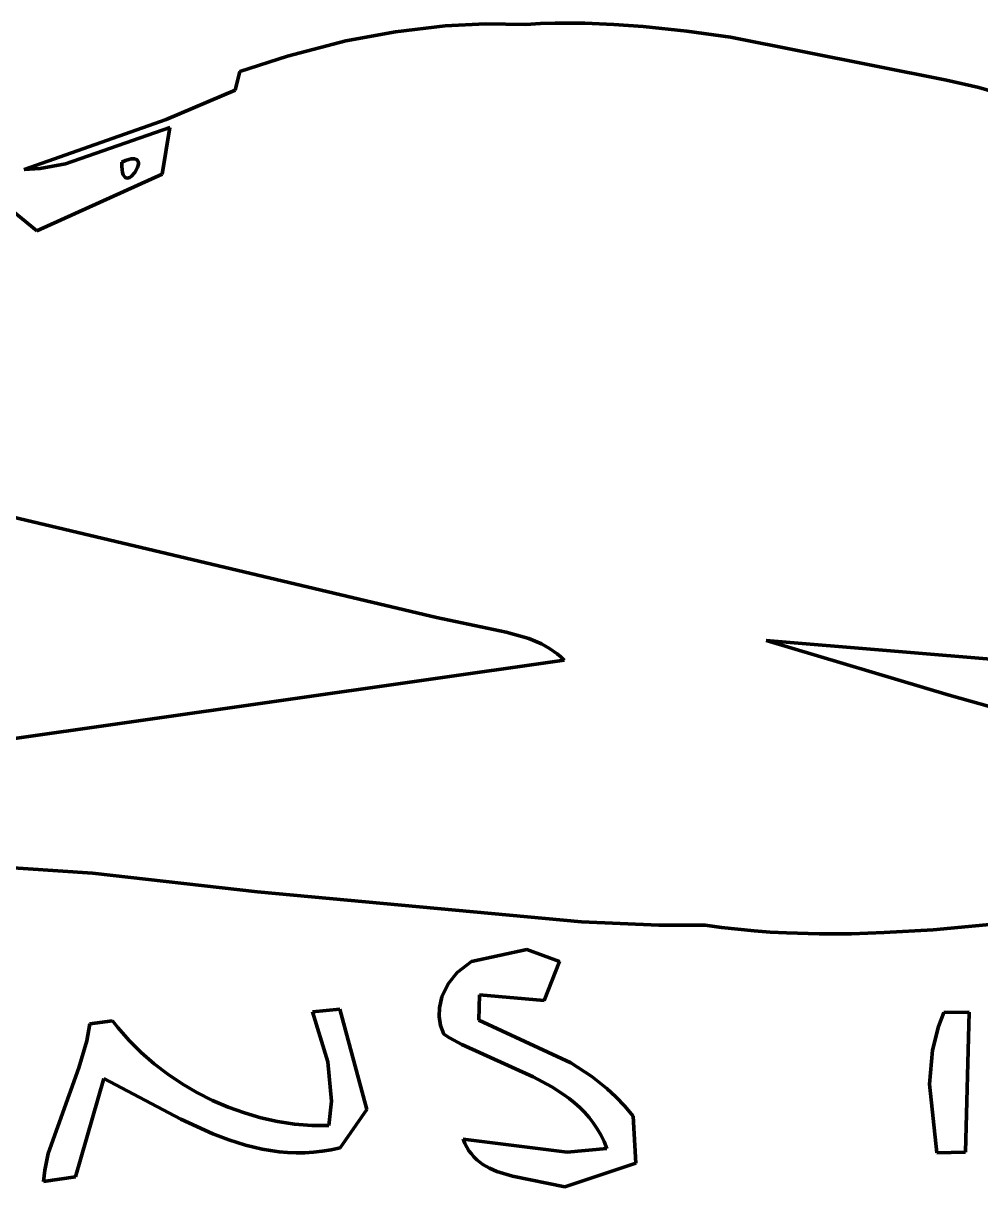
# Model space of a CAD drawing. Header units: millimetres. Extents: x 0 to 11.1, y 0 to 16.2.
# Drawn here: x 2.912 to 3.953, y 1.94 to 3.206 of the extents above; entities that cross this region are included whole.
import ezdxf

# ---------------------------------------------------------------- set-up
doc = ezdxf.new("R2010")
doc.units = ezdxf.units.MM
doc.layers.add('color#0b0b0bff', color=7, linetype='CONTINUOUS', lineweight=100)
doc.layers.add('color#ffffffff', color=7, linetype='CONTINUOUS', lineweight=100)

msp = doc.modelspace()

# ---------------------------------------------------------------- linework, layer by layer
at = {"layer": 'color#0b0b0bff'}
for p, q in [((3.3162, 3.1963), (3.3704, 3.2026)), ((3.3704, 3.2026), (3.4141, 3.2048)), ((3.4141, 3.2048), (3.4581, 3.2043)), ((3.4581, 3.2043), (3.4741, 3.2051)), ((3.4741, 3.2051), (3.4901, 3.2055)), ((3.4901, 3.2055), (3.5221, 3.2055)), ((3.5221, 3.2055), (3.5539, 3.2043)), ((3.5539, 3.2043), (3.5857, 3.2021)), ((3.2625, 3.1864), (3.3162, 3.1963)), ((3.5857, 3.2021), (3.6332, 3.1971)), ((3.6332, 3.1971), (3.6805, 3.1904)), ((3.6805, 3.1904), (3.9153, 3.1435)), ((3.199, 3.1699), (3.2625, 3.1864)), ((3.147, 3.1529), (3.199, 3.1699)), ((3.1421, 3.1329), (3.147, 3.1529)), ((3.9153, 3.1435), (3.9507, 3.1357)), ((3.0669, 3.1009), (3.1421, 3.1329)), ((3.9507, 3.1357), (4.0841, 3.0962)), ((2.9127, 3.0466), (3.0669, 3.1009)), ((3.0708, 3.092), (2.9577, 3.0525)), ((3.0627, 3.0414), (3.0708, 3.092)), ((2.9577, 3.0525), (2.9298, 3.0475)), ((3.0188, 3.05), (3.0189, 3.0545)), ((3.0189, 3.0545), (3.0228, 3.0562)), ((3.0228, 3.0562), (3.0263, 3.0574)), ((3.0263, 3.0574), (3.0291, 3.058)), ((3.0291, 3.058), (3.0315, 3.0582)), ((3.0315, 3.0582), (3.0334, 3.058)), ((3.0334, 3.058), (3.0348, 3.0573)), ((3.0348, 3.0573), (3.0359, 3.0564)), ((3.0359, 3.0564), (3.0365, 3.0552)), ((3.0368, 3.0521), (3.0359, 3.0486)), ((3.0365, 3.0552), (3.0368, 3.0537)), ((3.0368, 3.0537), (3.0368, 3.0521)), ((2.9298, 3.0475), (2.9127, 3.0466)), ((2.9263, 2.9796), (3.0627, 3.0414)), ((3.019, 3.0462), (3.0188, 3.05)), ((3.0195, 3.0432), (3.019, 3.0462)), ((3.0203, 3.0408), (3.0195, 3.0432)), ((3.0212, 3.0391), (3.0203, 3.0408)), ((3.0223, 3.0379), (3.0212, 3.0391)), ((3.0235, 3.0372), (3.0223, 3.0379)), ((3.0276, 3.0379), (3.0262, 3.0373)), ((3.0291, 3.0389), (3.0276, 3.0379)), ((3.033, 3.0432), (3.0291, 3.0389)), ((3.0359, 3.0486), (3.033, 3.0432)), ((3.0248, 3.0371), (3.0235, 3.0372)), ((3.0262, 3.0373), (3.0248, 3.0371)), ((2.8936, 3.0067), (2.9263, 2.9796)), ((3.3609, 2.5592), (2.8616, 2.6774)), ((3.4367, 2.543), (3.3609, 2.5592)), ((3.4613, 2.5362), (3.4367, 2.543)), ((3.4752, 2.5303), (3.4613, 2.5362)), ((4.0982, 2.5023), (3.7193, 2.5341)), ((3.7193, 2.5341), (3.9182, 2.4746)), ((3.4839, 2.5254), (3.4752, 2.5303)), ((3.4922, 2.5196), (3.4839, 2.5254)), ((3.4961, 2.5163), (3.4922, 2.5196)), ((2.7911, 2.4115), (3.4999, 2.5127)), ((3.4999, 2.5127), (3.4961, 2.5163)), ((3.9182, 2.4746), (3.998, 2.452)), ((2.9868, 2.2808), (2.5863, 2.308)), ((3.1664, 2.2606), (2.9868, 2.2808)), ((3.5185, 2.2281), (3.1664, 2.2606)), ((4.1661, 2.2444), (3.9009, 2.2194)), ((3.6026, 2.2245), (3.5185, 2.2281)), ((3.6532, 2.2244), (3.6026, 2.2245)), ((3.6709, 2.222), (3.6532, 2.2244)), ((3.6885, 2.2199), (3.6709, 2.222)), ((3.7062, 2.2182), (3.6885, 2.2199)), ((3.7239, 2.2169), (3.7062, 2.2182)), ((3.7416, 2.216), (3.7239, 2.2169)), ((3.7769, 2.215), (3.7416, 2.216)), ((3.8123, 2.2151), (3.7769, 2.215)), ((3.8477, 2.2163), (3.8123, 2.2151)), ((3.9009, 2.2194), (3.8477, 2.2163)), ((3.3989, 2.1849), (3.4591, 2.1979)), ((3.4591, 2.1979), (3.4946, 2.1847)), ((3.3835, 2.173), (3.3989, 2.1849)), ((3.4946, 2.1847), (3.4779, 2.1423)), ((3.3735, 2.1606), (3.3835, 2.173)), ((3.3667, 2.1465), (3.3735, 2.1606)), ((3.3641, 2.1344), (3.3667, 2.1465)), ((3.4076, 2.1485), (3.4068, 2.121)), ((3.4779, 2.1423), (3.4076, 2.1485)), ((3.2262, 2.1302), (3.2558, 2.1332)), ((3.2426, 2.0759), (3.2262, 2.1302)), ((3.2558, 2.1332), (3.2851, 2.024)), ((3.3639, 2.125), (3.3641, 2.1344)), ((3.9068, 2.1143), (3.9125, 2.1295)), ((3.9125, 2.1295), (3.9401, 2.1296)), ((3.9401, 2.1296), (3.9362, 1.9775)), ((2.9806, 2.0987), (2.9839, 2.117)), ((2.9839, 2.117), (3.0086, 2.1204)), ((3.0086, 2.1204), (3.0144, 2.1131)), ((3.3654, 2.1154), (3.3639, 2.125)), ((3.3688, 2.1057), (3.3654, 2.1154)), ((3.4068, 2.121), (3.5071, 2.0748)), ((3.9003, 2.0884), (3.9068, 2.1143)), ((3.0144, 2.1131), (3.0267, 2.0991)), ((3.3751, 2.1019), (3.3688, 2.1057)), ((3.3883, 2.0947), (3.3751, 2.1019)), ((2.9719, 2.0691), (2.9806, 2.0987)), ((3.0267, 2.0991), (3.0399, 2.086)), ((3.4661, 2.0594), (3.3883, 2.0947)), ((3.8969, 2.0514), (3.9003, 2.0884)), ((3.0399, 2.086), (3.054, 2.0736)), ((3.2469, 2.0328), (3.2426, 2.0759)), ((2.9388, 1.9761), (2.9719, 2.0691)), ((3.054, 2.0736), (3.0688, 2.0622)), ((3.5071, 2.0748), (3.53, 2.0597)), ((2.9991, 2.0575), (2.9684, 1.9507)), ((3.0829, 2.0132), (2.9991, 2.0575)), ((3.0688, 2.0622), (3.0843, 2.0518)), ((3.0843, 2.0518), (3.1004, 2.0423)), ((3.4864, 2.0485), (3.4661, 2.0594)), ((3.53, 2.0597), (3.5461, 2.0469)), ((3.905, 1.9768), (3.8969, 2.0514)), ((3.1004, 2.0423), (3.1172, 2.0338)), ((3.4992, 2.0403), (3.4864, 2.0485)), ((3.5052, 2.0359), (3.4992, 2.0403)), ((3.5461, 2.0469), (3.5561, 2.0375)), ((3.1172, 2.0338), (3.1343, 2.0264)), ((3.1343, 2.0264), (3.152, 2.0201)), ((3.2438, 2.0064), (3.2469, 2.0328)), ((3.511, 2.0312), (3.5052, 2.0359)), ((3.5166, 2.0262), (3.511, 2.0312)), ((3.5218, 2.0209), (3.5166, 2.0262)), ((3.5561, 2.0375), (3.5657, 2.0274)), ((3.5657, 2.0274), (3.5746, 2.0165)), ((3.1176, 1.9975), (3.0829, 2.0132)), ((3.152, 2.0201), (3.1699, 2.0149)), ((3.1699, 2.0149), (3.1882, 2.0109)), ((3.2851, 2.024), (3.256, 1.9821)), ((3.5268, 2.0153), (3.5218, 2.0209)), ((3.5314, 2.0094), (3.5268, 2.0153)), ((3.5746, 2.0165), (3.5777, 1.9656)), ((3.1882, 2.0109), (3.1974, 2.0093)), ((3.1974, 2.0093), (3.2066, 2.0081)), ((3.2066, 2.0081), (3.2159, 2.0072)), ((3.2159, 2.0072), (3.2252, 2.0066)), ((3.2252, 2.0066), (3.2345, 2.0063)), ((3.2345, 2.0063), (3.2438, 2.0064)), ((3.5357, 2.003), (3.5314, 2.0094)), ((3.5397, 1.9963), (3.5357, 2.003)), ((3.1353, 1.9908), (3.1176, 1.9975)), ((3.1532, 1.9852), (3.1353, 1.9908)), ((3.3917, 1.987), (3.3899, 1.9915)), ((3.3899, 1.9915), (3.5029, 1.9773)), ((3.5432, 1.9892), (3.5397, 1.9963)), ((3.5463, 1.9816), (3.5432, 1.9892)), ((2.9352, 1.958), (2.9388, 1.9761)), ((3.1622, 1.9828), (3.1532, 1.9852)), ((3.1713, 1.9808), (3.1622, 1.9828)), ((3.1805, 1.9792), (3.1713, 1.9808)), ((3.1897, 1.9779), (3.1805, 1.9792)), ((3.1989, 1.9771), (3.1897, 1.9779)), ((3.2083, 1.9767), (3.1989, 1.9771)), ((3.2177, 1.9768), (3.2083, 1.9767)), ((3.2272, 1.9773), (3.2177, 1.9768)), ((3.2367, 1.9784), (3.2272, 1.9773)), ((3.2463, 1.98), (3.2367, 1.9784)), ((3.256, 1.9821), (3.2463, 1.98)), ((3.3939, 1.9828), (3.3917, 1.987)), ((3.3962, 1.979), (3.3939, 1.9828)), ((3.3989, 1.9755), (3.3962, 1.979)), ((3.4017, 1.9723), (3.3989, 1.9755)), ((3.5029, 1.9773), (3.5463, 1.9816)), ((3.9362, 1.9775), (3.905, 1.9768)), ((3.4047, 1.9693), (3.4017, 1.9723)), ((3.4114, 1.9642), (3.4047, 1.9693)), ((3.4187, 1.96), (3.4114, 1.9642)), ((3.5777, 1.9656), (3.5003, 1.9399)), ((2.9337, 1.9456), (2.9352, 1.958)), ((2.9684, 1.9507), (2.9337, 1.9456)), ((3.4266, 1.9566), (3.4187, 1.96)), ((3.4436, 1.9515), (3.4266, 1.9566)), ((3.5003, 1.9399), (3.4436, 1.9515))]:
    msp.add_line(p, q, dxfattribs=at)
at = {"layer": 'color#ffffffff'}
for p, q in [((3.3704, 3.2026), (3.3162, 3.1963)), ((3.4141, 3.2048), (3.3704, 3.2026)), ((3.4581, 3.2043), (3.4141, 3.2048)), ((3.4741, 3.2051), (3.4581, 3.2043)), ((3.4901, 3.2055), (3.4741, 3.2051)), ((3.5221, 3.2055), (3.4901, 3.2055)), ((3.5539, 3.2043), (3.5221, 3.2055)), ((3.5857, 3.2021), (3.5539, 3.2043)), ((3.3162, 3.1963), (3.2625, 3.1864)), ((3.6332, 3.1971), (3.5857, 3.2021)), ((3.6805, 3.1904), (3.6332, 3.1971)), ((3.9153, 3.1435), (3.6805, 3.1904)), ((3.2625, 3.1864), (3.199, 3.1699)), ((3.199, 3.1699), (3.147, 3.1529)), ((3.147, 3.1529), (3.1421, 3.1329)), ((3.9507, 3.1357), (3.9153, 3.1435)), ((3.1421, 3.1329), (3.0669, 3.1009)), ((4.0841, 3.0962), (3.9507, 3.1357)), ((3.0669, 3.1009), (2.9127, 3.0466)), ((2.9577, 3.0525), (3.0708, 3.092)), ((3.0708, 3.092), (3.0627, 3.0414)), ((2.9298, 3.0475), (2.9577, 3.0525)), ((3.0189, 3.0545), (3.0188, 3.05)), ((3.0228, 3.0562), (3.0189, 3.0545)), ((3.0263, 3.0574), (3.0228, 3.0562)), ((3.0291, 3.058), (3.0263, 3.0574)), ((3.0315, 3.0582), (3.0291, 3.058)), ((3.0334, 3.058), (3.0315, 3.0582)), ((3.0348, 3.0573), (3.0334, 3.058)), ((3.0359, 3.0564), (3.0348, 3.0573)), ((3.0365, 3.0552), (3.0359, 3.0564)), ((3.0359, 3.0486), (3.0368, 3.0521)), ((3.0368, 3.0537), (3.0365, 3.0552)), ((3.0368, 3.0521), (3.0368, 3.0537)), ((2.9127, 3.0466), (2.9298, 3.0475)), ((3.0627, 3.0414), (2.9263, 2.9796)), ((3.0188, 3.05), (3.019, 3.0462)), ((3.019, 3.0462), (3.0195, 3.0432)), ((3.0195, 3.0432), (3.0203, 3.0408)), ((3.0203, 3.0408), (3.0212, 3.0391)), ((3.0212, 3.0391), (3.0223, 3.0379)), ((3.0223, 3.0379), (3.0235, 3.0372)), ((3.0262, 3.0373), (3.0276, 3.0379)), ((3.0276, 3.0379), (3.0291, 3.0389)), ((3.0291, 3.0389), (3.033, 3.0432)), ((3.033, 3.0432), (3.0359, 3.0486)), ((3.0235, 3.0372), (3.0248, 3.0371)), ((3.0248, 3.0371), (3.0262, 3.0373)), ((2.9263, 2.9796), (2.8936, 3.0067)), ((2.8616, 2.6774), (3.3609, 2.5592)), ((3.3609, 2.5592), (3.4367, 2.543)), ((3.4367, 2.543), (3.4613, 2.5362)), ((3.4613, 2.5362), (3.4752, 2.5303)), ((3.9182, 2.4746), (3.7193, 2.5341)), ((3.7193, 2.5341), (4.0982, 2.5023)), ((3.4752, 2.5303), (3.4839, 2.5254)), ((3.4839, 2.5254), (3.4922, 2.5196)), ((3.4922, 2.5196), (3.4961, 2.5163)), ((3.4999, 2.5127), (2.7911, 2.4115)), ((3.4961, 2.5163), (3.4999, 2.5127)), ((3.998, 2.452), (3.9182, 2.4746)), ((2.5863, 2.308), (2.9868, 2.2808)), ((2.9868, 2.2808), (3.1664, 2.2606)), ((3.1664, 2.2606), (3.5185, 2.2281)), ((3.9009, 2.2194), (4.1661, 2.2444)), ((3.5185, 2.2281), (3.6026, 2.2245)), ((3.6026, 2.2245), (3.6532, 2.2244)), ((3.6532, 2.2244), (3.6709, 2.222)), ((3.6709, 2.222), (3.6885, 2.2199)), ((3.6885, 2.2199), (3.7062, 2.2182)), ((3.7062, 2.2182), (3.7239, 2.2169)), ((3.7239, 2.2169), (3.7416, 2.216)), ((3.7416, 2.216), (3.7769, 2.215)), ((3.7769, 2.215), (3.8123, 2.2151)), ((3.8123, 2.2151), (3.8477, 2.2163)), ((3.8477, 2.2163), (3.9009, 2.2194)), ((3.4591, 2.1979), (3.3989, 2.1849)), ((3.4946, 2.1847), (3.4591, 2.1979)), ((3.3989, 2.1849), (3.3835, 2.173)), ((3.4779, 2.1423), (3.4946, 2.1847)), ((3.3835, 2.173), (3.3735, 2.1606)), ((3.3735, 2.1606), (3.3667, 2.1465)), ((3.3667, 2.1465), (3.3641, 2.1344)), ((3.4068, 2.121), (3.4076, 2.1485)), ((3.4076, 2.1485), (3.4779, 2.1423)), ((3.2558, 2.1332), (3.2262, 2.1302)), ((3.2262, 2.1302), (3.2426, 2.0759)), ((3.2851, 2.024), (3.2558, 2.1332)), ((3.3641, 2.1344), (3.3639, 2.125)), ((3.9125, 2.1295), (3.9068, 2.1143)), ((3.9401, 2.1296), (3.9125, 2.1295)), ((3.9362, 1.9775), (3.9401, 2.1296)), ((2.9839, 2.117), (2.9806, 2.0987)), ((3.0086, 2.1204), (2.9839, 2.117)), ((3.0144, 2.1131), (3.0086, 2.1204)), ((3.3639, 2.125), (3.3654, 2.1154)), ((3.3654, 2.1154), (3.3688, 2.1057)), ((3.5071, 2.0748), (3.4068, 2.121)), ((3.9068, 2.1143), (3.9003, 2.0884)), ((3.0267, 2.0991), (3.0144, 2.1131)), ((3.3688, 2.1057), (3.3751, 2.1019)), ((3.3751, 2.1019), (3.3883, 2.0947)), ((2.9806, 2.0987), (2.9719, 2.0691)), ((3.0399, 2.086), (3.0267, 2.0991)), ((3.3883, 2.0947), (3.4661, 2.0594)), ((3.9003, 2.0884), (3.8969, 2.0514)), ((3.054, 2.0736), (3.0399, 2.086)), ((3.2426, 2.0759), (3.2469, 2.0328)), ((2.9719, 2.0691), (2.9388, 1.9761)), ((3.0688, 2.0622), (3.054, 2.0736)), ((3.53, 2.0597), (3.5071, 2.0748)), ((2.9684, 1.9507), (2.9991, 2.0575)), ((2.9991, 2.0575), (3.0829, 2.0132)), ((3.0843, 2.0518), (3.0688, 2.0622)), ((3.1004, 2.0423), (3.0843, 2.0518)), ((3.4661, 2.0594), (3.4864, 2.0485)), ((3.5461, 2.0469), (3.53, 2.0597)), ((3.8969, 2.0514), (3.905, 1.9768)), ((3.1172, 2.0338), (3.1004, 2.0423)), ((3.4864, 2.0485), (3.4992, 2.0403)), ((3.4992, 2.0403), (3.5052, 2.0359)), ((3.5561, 2.0375), (3.5461, 2.0469)), ((3.1343, 2.0264), (3.1172, 2.0338)), ((3.152, 2.0201), (3.1343, 2.0264)), ((3.2469, 2.0328), (3.2438, 2.0064)), ((3.5052, 2.0359), (3.511, 2.0312)), ((3.511, 2.0312), (3.5166, 2.0262)), ((3.5166, 2.0262), (3.5218, 2.0209)), ((3.5657, 2.0274), (3.5561, 2.0375)), ((3.5746, 2.0165), (3.5657, 2.0274)), ((3.0829, 2.0132), (3.1176, 1.9975)), ((3.1699, 2.0149), (3.152, 2.0201)), ((3.1882, 2.0109), (3.1699, 2.0149)), ((3.256, 1.9821), (3.2851, 2.024)), ((3.5218, 2.0209), (3.5268, 2.0153)), ((3.5268, 2.0153), (3.5314, 2.0094)), ((3.5777, 1.9656), (3.5746, 2.0165)), ((3.1974, 2.0093), (3.1882, 2.0109)), ((3.2066, 2.0081), (3.1974, 2.0093)), ((3.2159, 2.0072), (3.2066, 2.0081)), ((3.2252, 2.0066), (3.2159, 2.0072)), ((3.2345, 2.0063), (3.2252, 2.0066)), ((3.2438, 2.0064), (3.2345, 2.0063)), ((3.5314, 2.0094), (3.5357, 2.003)), ((3.5357, 2.003), (3.5397, 1.9963)), ((3.1176, 1.9975), (3.1353, 1.9908)), ((3.1353, 1.9908), (3.1532, 1.9852)), ((3.5029, 1.9773), (3.3899, 1.9915)), ((3.3899, 1.9915), (3.3917, 1.987)), ((3.5397, 1.9963), (3.5432, 1.9892)), ((3.5432, 1.9892), (3.5463, 1.9816)), ((2.9388, 1.9761), (2.9352, 1.958)), ((3.1532, 1.9852), (3.1622, 1.9828)), ((3.1622, 1.9828), (3.1713, 1.9808)), ((3.1713, 1.9808), (3.1805, 1.9792)), ((3.1805, 1.9792), (3.1897, 1.9779)), ((3.1897, 1.9779), (3.1989, 1.9771)), ((3.1989, 1.9771), (3.2083, 1.9767)), ((3.2083, 1.9767), (3.2177, 1.9768)), ((3.2177, 1.9768), (3.2272, 1.9773)), ((3.2272, 1.9773), (3.2367, 1.9784)), ((3.2367, 1.9784), (3.2463, 1.98)), ((3.2463, 1.98), (3.256, 1.9821)), ((3.3917, 1.987), (3.3939, 1.9828)), ((3.3939, 1.9828), (3.3962, 1.979)), ((3.3962, 1.979), (3.3989, 1.9755)), ((3.3989, 1.9755), (3.4017, 1.9723)), ((3.5463, 1.9816), (3.5029, 1.9773)), ((3.905, 1.9768), (3.9362, 1.9775)), ((3.4017, 1.9723), (3.4047, 1.9693)), ((3.4047, 1.9693), (3.4114, 1.9642)), ((3.4114, 1.9642), (3.4187, 1.96)), ((3.5003, 1.9399), (3.5777, 1.9656)), ((2.9352, 1.958), (2.9337, 1.9456)), ((2.9337, 1.9456), (2.9684, 1.9507)), ((3.4187, 1.96), (3.4266, 1.9566)), ((3.4266, 1.9566), (3.4436, 1.9515)), ((3.4436, 1.9515), (3.5003, 1.9399))]:
    msp.add_line(p, q, dxfattribs=at)

doc.saveas('drawing.dxf')
